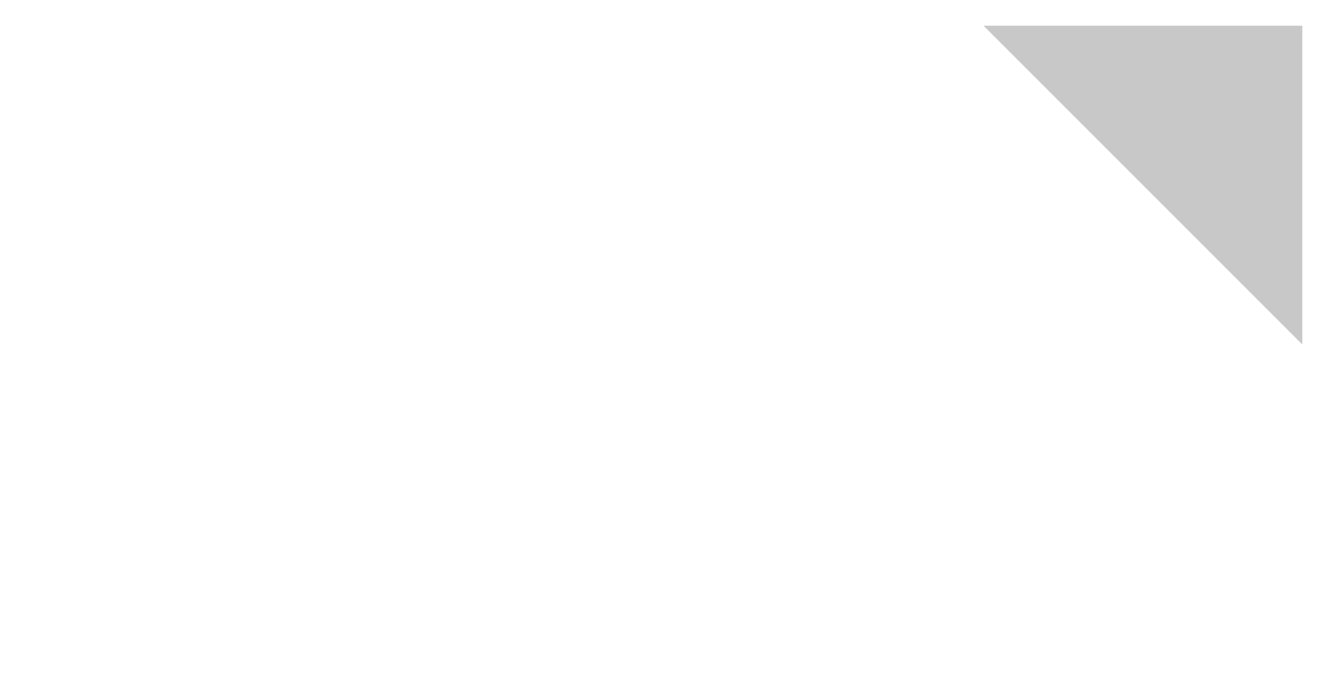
# Model space of a CAD drawing. Header units: metres. Extents: x 0 to 2, y 1 to 2.
import ezdxf

# ---------------------------------------------------------------- set-up
doc = ezdxf.new("R2010")
doc.units = ezdxf.units.M

msp = doc.modelspace()

# ---------------------------------------------------------------- linework, layer by layer
for points in [[(0, 2), (0, 2), (0, 2)], [(1, 2), (0.5, 2), (1, 2), (0.5, 2)], [(2, 2), (1.5, 2), (2, 1.5)], [(1, 1.5), (0.5, 1.5), (0.5, 1.5)], [(1, 1), (1, 1), (0.5, 1)]]:
    msp.add_solid(points)

doc.saveas('drawing.dxf')
